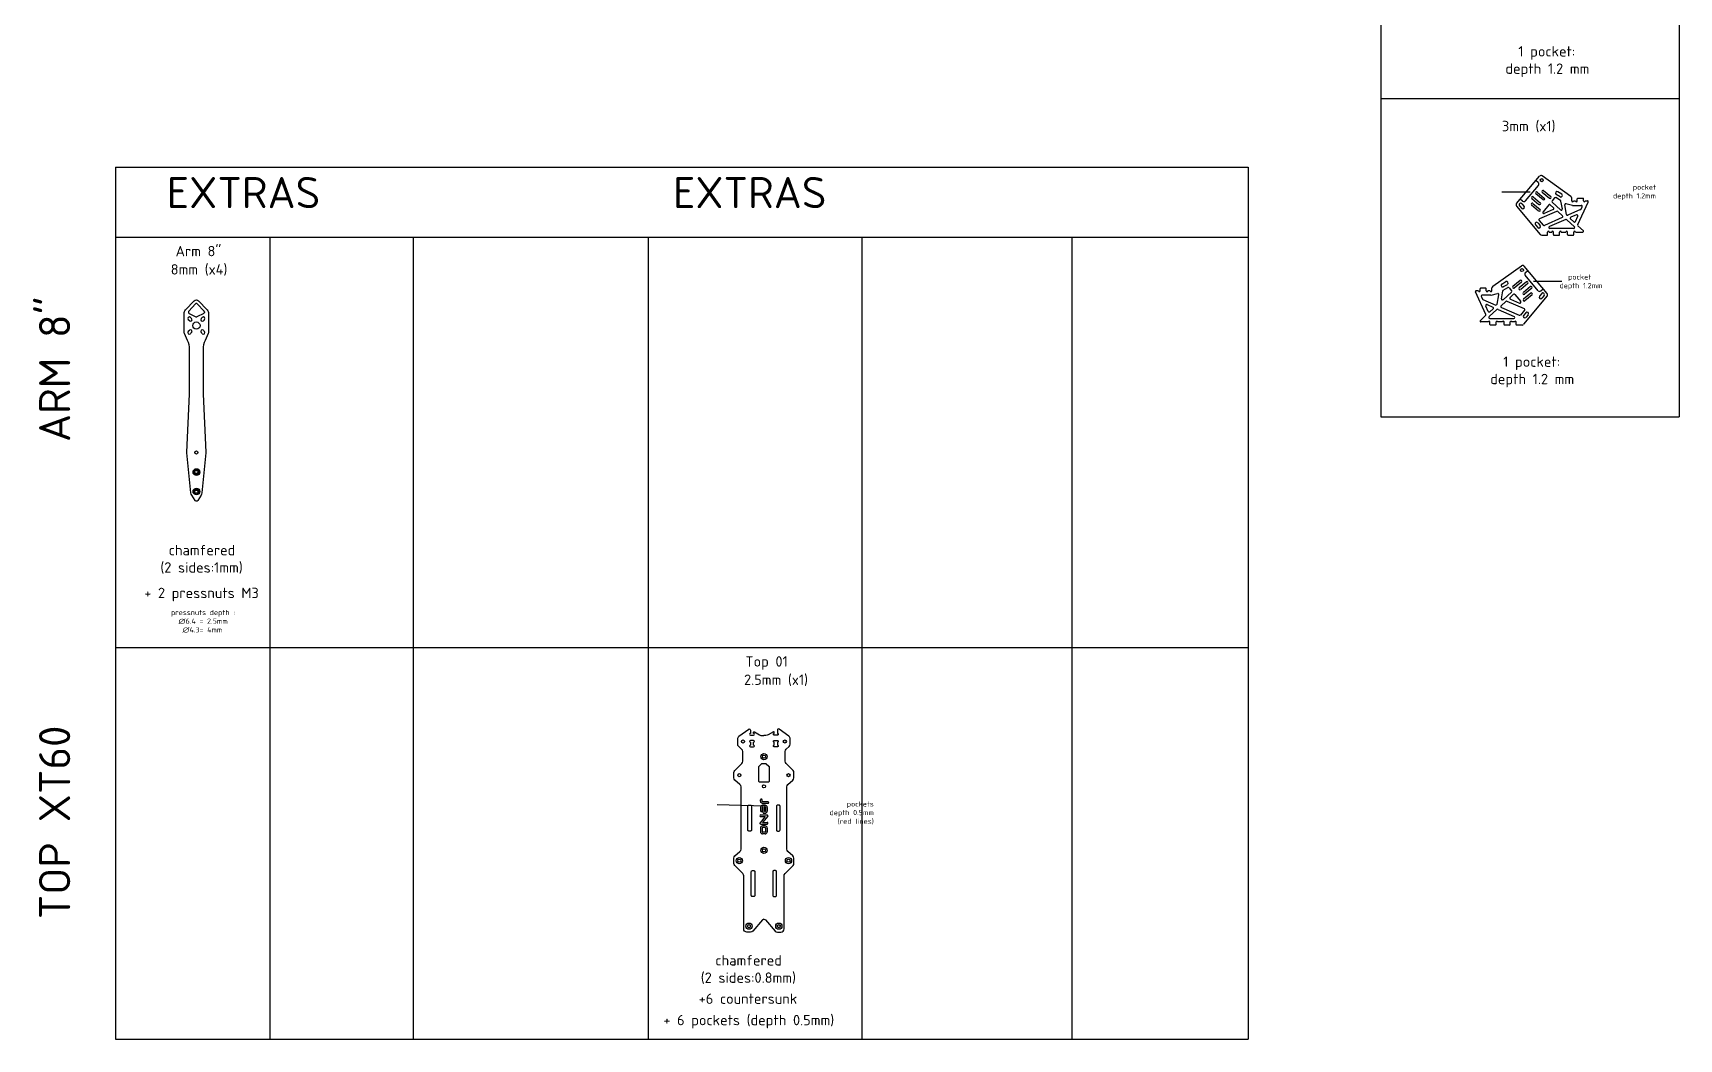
# Model space of a CAD drawing. Header units: millimetres. Extents: x -362 to 1509, y -1467 to 566.
# Drawn here: x -79 to 1505, y -1467 to -499 of the extents above; entities that cross this region are included whole.
import ezdxf

# ---------------------------------------------------------------- set-up
doc = ezdxf.new("R2010")
doc.units = ezdxf.units.MM
doc.linetypes.add('JIS_09_08', pattern=[10.75, 8, -0.55, 0.55, -0.55, 0.55, -0.55])
for name, color, linetype in [('Calque1', 150, 'Continuous'), ('Calque1_chamfered', 40, 'Continuous'), ('Calque1_countersunk', 90, 'Continuous'), ('Calque1_pocket', 10, 'Continuous'), ('pocket', 1, 'Continuous')]:
    doc.layers.add(name, color=color, linetype=linetype)
doc.styles.get("Standard").update_dxf_attribs({"font": 'arial.ttf'})

msp = doc.modelspace()

# ---------------------------------------------------------------- linework, layer by layer
msp.add_line((625.4, -1243.3), (578.9, -1242.2))
at = {"layer": 'Calque1'}
for p, q in [((1217.5, 409.7), (1217.5, -868.8)), ((1504.6, 409.7), (1504.6, -868.8)), ((1217.5, -562.4), (1504.6, -562.4)), ((0, -628.7), (1090, -628.7)), ((0, -628.7), (0, -1467.5)), ((1090, -628.7), (1090, -1467.5)), ((1348.2, -663.5), (1370.3, -637.3)), ((1400.5, -656.8), (1373, -636.9)), ((1353.4, -663.8), (1355.6, -666.3)), ((1362.6, -664.9), (1369.5, -670.7)), ((1362.9, -658.6), (1369.8, -664.4)), ((1363.9, -663.4), (1370.8, -669.2)), ((1364.2, -657.1), (1371.1, -662.9)), ((1366.8, -654), (1373.7, -659.8)), ((1368.1, -652.5), (1374.9, -658.3)), ((1372.9, -652.7), (1379.8, -658.4)), ((1379.3, -664.8), (1373.7, -671.5)), ((1374.2, -651.1), (1381.1, -656.9)), ((1383.9, -667.6), (1380.7, -664.7)), ((1384.8, -658.2), (1382.5, -660.9)), ((1390.6, -669.6), (1382.6, -662.3)), ((1390.5, -660.6), (1386.1, -657.9)), ((1390.1, -657.1), (1386.4, -654.8)), ((1391.7, -654.5), (1388, -652.3)), ((1392.3, -668.7), (1390.9, -661.3)), ((1396.2, -674), (1394.6, -664.9)), ((1402, -665.3), (1395.8, -663.8)), ((1401.3, -661), (1401.3, -658.4)), ((1402.9, -661), (1405.1, -661)), ((1406.7, -661), (1406.7, -659)), ((1407.1, -683.8), (1417.2, -662.2)), ((1407.2, -658.5), (1412.2, -658.5)), ((1412.7, -661), (1412.7, -659)), ((1414.3, -661), (1416.5, -661)), ((1348.2, -666.1), (1370.9, -693.3)), ((1351.1, -665.7), (1353.2, -668.2)), ((1370, -679.8), (1373.8, -684.3)), ((1386.8, -671.1), (1370.4, -678.2)), ((1383.6, -669.2), (1374.8, -673)), ((1392.2, -677.1), (1375, -684.6)), ((1395.5, -679), (1379.9, -685.7)), ((1392.5, -675.4), (1387.9, -671.2)), ((1403.9, -685.9), (1396.5, -679.1)), ((1409.9, -669.4), (1397.6, -674.7)), ((1403.2, -681.2), (1400.2, -678.4)), ((1405.9, -674.4), (1400.5, -676.8)), ((1402.3, -665.3), (1410.5, -665.3)), ((1404.8, -680.9), (1407.2, -675.7)), ((1410.4, -668.9), (1411.4, -666.7)), ((0, -695.8), (1090, -695.8)), ((148.6, -695.8), (148.6, -1467.5)), ((286.4, -695.8), (286.4, -1467.5)), ((512.7, -695.8), (512.7, -1467.5)), ((718.2, -695.8), (718.2, -1467.5)), ((920.2, -695.8), (920.2, -1467.5)), ((1366.4, -684.1), (1368.6, -686.7)), ((1368.7, -682.2), (1370.9, -684.7)), ((1372.4, -694), (1377.6, -694)), ((1378.1, -693.5), (1378.1, -691)), ((1379.7, -691), (1382.1, -691)), ((1403.2, -687.6), (1380.3, -687.6)), ((1383.7, -693.5), (1383.7, -691)), ((1384.2, -694), (1389.2, -694)), ((1389.7, -693.5), (1389.7, -691)), ((1391.3, -691), (1395.7, -691)), ((1397.3, -693.5), (1397.3, -691)), ((1397.8, -694), (1402.7, -694)), ((1403.2, -693.5), (1403.2, -691)), ((1404.8, -691), (1412, -691)), ((1412.7, -689.8), (1407.3, -685)), ((1325.3, -743.2), (1352.9, -723.4)), ((1377.6, -750), (1355.6, -723.7)), ((1334.2, -741), (1337.9, -738.7)), ((1335.4, -747), (1339.7, -744.4)), ((1335.7, -743.5), (1339.5, -741.3)), ((1351.6, -737.6), (1344.7, -743.3)), ((1352.9, -739.1), (1346, -744.9)), ((1357.8, -738.9), (1350.9, -744.7)), ((1359.1, -740.4), (1352.2, -746.2)), ((1361.7, -743.5), (1354.8, -749.3)), ((77.2, -760), (70.5, -767.1)), ((78.6, -760), (85.3, -767.1)), ((1318.7, -770.2), (1308.7, -748.6)), ((1311.6, -747.5), (1309.4, -747.5)), ((1313.2, -747.5), (1313.2, -745.5)), ((1318.6, -745), (1313.7, -745)), ((1315.4, -755.3), (1314.4, -753.1)), ((1323.6, -751.7), (1315.3, -751.7)), ((1315.9, -755.8), (1328.2, -761.2)), ((1319.1, -747.5), (1319.1, -745.5)), ((1322.9, -747.5), (1320.7, -747.5)), ((1323.8, -751.7), (1330, -750.2)), ((1324.5, -747.5), (1324.5, -744.8)), ((1329.6, -760.4), (1331.2, -751.4)), ((1333.4, -761.9), (1338, -757.7)), ((1333.6, -755.2), (1334.9, -747.7)), ((1335.3, -756.1), (1343.3, -748.7)), ((1339, -757.5), (1355.5, -764.7)), ((1341, -744.6), (1343.4, -747.4)), ((1342, -754), (1345.1, -751.1)), ((1342.3, -755.6), (1351, -759.5)), ((1346.6, -751.2), (1352.2, -757.9)), ((1361.9, -749.8), (1355, -755.6)), ((1377.6, -752.5), (1355, -779.7)), ((1362.9, -745), (1356, -750.8)), ((1363.2, -751.3), (1356.3, -757.1)), ((1372.4, -750.2), (1370.3, -752.8)), ((1374.7, -752.1), (1372.6, -754.7)), ((71.2, -776.4), (70.1, -775.3)), ((70.2, -767.8), (70.2, -768.3)), ((70.8, -769.2), (77.5, -772.6)), ((73.3, -774.2), (72.3, -773.2)), ((85, -769.2), (78.4, -772.6)), ((82.5, -774.2), (83.6, -773.2)), ((84.6, -776.4), (85.7, -775.3)), ((85.6, -767.8), (85.6, -768.3)), ((1313.2, -776.3), (1318.5, -771.4)), ((1321, -767.3), (1318.6, -762.2)), ((1319.9, -760.8), (1325.4, -763.2)), ((1321.9, -772.3), (1329.3, -765.6)), ((1322.6, -767.6), (1325.7, -764.9)), ((1322.6, -774.1), (1345.5, -774.1)), ((1330.4, -765.4), (1345.9, -772.1)), ((1333.6, -763.5), (1350.9, -771)), ((1355.8, -766.2), (1352.1, -770.8)), ((1357.1, -768.6), (1355, -771.2)), ((1359.4, -770.5), (1357.3, -773.1)), ((71.2, -785.6), (70.1, -786.6)), ((73.3, -787.7), (72.3, -788.7)), ((82.5, -787.7), (83.6, -788.7)), ((84.6, -785.6), (85.7, -786.6)), ((1321, -777.5), (1313.9, -777.5)), ((1322.6, -780), (1322.6, -777.5)), ((1328.1, -780.5), (1323.1, -780.5)), ((1328.6, -780), (1328.6, -777.5)), ((1334.6, -777.5), (1330.2, -777.5)), ((1336.2, -780), (1336.2, -777.5)), ((1341.6, -780.5), (1336.7, -780.5)), ((1342.1, -780), (1342.1, -777.5)), ((1346.2, -777.5), (1343.7, -777.5)), ((1347.8, -780), (1347.8, -777.5)), ((1353.5, -780.5), (1348.3, -780.5)), ((1217.5, -868.8), (1504.6, -868.8)), ((0, -1090.6), (1090, -1090.6)), ((0, -1467.5), (1090, -1467.5))]:
    msp.add_line(p, q, dxfattribs=at)
for points in [[(80.1, -757.2), (88.3, -765.9, -0.19144), (89.7, -769.3), (89.7, -787.3, -0.109594), (89.4, -788.6), (86.3, -795.2, 0.109594), (84.4, -803.7), (84.4, -846.9, 0.012084), (84.4, -847.1), (87.1, -902.7, -0.037331), (87.1, -903.5), (83.2, -942, -0.117034), (82.4, -944.2), (79.2, -949.3, -0.548808), (76.6, -949.3), (73.4, -944.2, -0.117034), (72.6, -942), (68.7, -903.5, -0.037331), (68.7, -902.7), (71.4, -847.1, 0.012084), (71.4, -846.9), (71.4, -803.7, 0.109594), (69.5, -795.2), (66.4, -788.6, -0.109594), (66.2, -787.3), (66.2, -769.3, -0.19144), (67.5, -765.9), (75.7, -757.2, -0.431181)], [(614.1, -1181.8, 1), (614.1, -1180.2), (611, -1180.2, 1), (611, -1181.8), (611, -1184.7, 1), (611, -1186.3), (614.1, -1186.3, 1), (614.1, -1184.7)], [(633.9, -1181.8, -1), (633.9, -1180.2), (637, -1180.2, -1), (637, -1181.8), (637, -1184.7, -1), (637, -1186.3), (633.9, -1186.3, -1), (633.9, -1184.7)], [(622.5, -1202.3), (625.6, -1202.3, -0.198912), (626.3, -1202.6), (628.7, -1205, -0.198912), (629, -1205.7), (629, -1219.3, -0.414214), (628, -1220.3), (620, -1220.3, -0.414214), (619, -1219.3), (619, -1205.7, -0.198912), (619.3, -1205), (621.8, -1202.6, -0.198912)], [(609.5, -1242.3), (611, -1242.3, -0.414214), (612, -1243.3), (612, -1266.3, -0.414214), (611, -1267.3), (609.5, -1267.3, -0.414214), (608.5, -1266.3), (608.5, -1243.3, -0.414214)], [(638.5, -1242.3), (637, -1242.3, 0.414214), (636, -1243.3), (636, -1266.3, 0.414214), (637, -1267.3), (638.5, -1267.3, 0.414214), (639.5, -1266.3), (639.5, -1243.3, 0.414214)], [(612.9, -1305.4), (614.4, -1305.4, -0.414214), (615.4, -1306.4), (615.4, -1329.4, -0.414214), (614.4, -1330.4), (612.9, -1330.4, -0.414214), (611.9, -1329.4), (611.9, -1306.4, -0.414214)], [(635.1, -1305.4), (633.6, -1305.4, 0.414214), (632.6, -1306.4), (632.6, -1329.4, 0.414214), (633.6, -1330.4), (635.1, -1330.4, 0.414214), (636.1, -1329.4), (636.1, -1306.4, 0.414214)]]:
    msp.add_lwpolyline(points, format="xyb", close=True, dxfattribs=at)
for points in [[(624, -1352.1, 0.219685), (622.5, -1352.8), (613.4, -1363.5, -0.219685), (611.1, -1364.5), (607.6, -1364.5, -0.414214), (604.6, -1361.5), (604.6, -1310.5, 0.198912), (603.7, -1308.3), (596, -1300.6, -0.198912), (595.1, -1298.5), (595.1, -1293.4, -0.214457), (596.1, -1291.2), (600.9, -1286.9, 0.214457), (602, -1284.7), (602, -1224.8, 0.214457), (600.9, -1222.6), (596.1, -1218.3, -0.214457), (595.1, -1216.1), (595.1, -1211, -0.198912), (596, -1208.9), (602.7, -1202.2, 0.198912), (603.6, -1200.1), (603.6, -1190.7, 0.214457), (602.6, -1188.4), (599.8, -1185.9, -0.214457), (598.8, -1183.7), (598.8, -1178.6, -0.240015), (600, -1176.1), (609.4, -1169.3, -0.612884), (611, -1170.1), (611, -1173.3, 1), (611, -1174.9), (614.1, -1174.9, 1), (614.1, -1173.3), (614.1, -1172.2, -0.58149), (614.9, -1171.8), (619.8, -1174.7, 0.134807), (622.4, -1175.4), (624, -1175.4)], [(624, -1352.1, -0.219685), (625.5, -1352.8), (634.7, -1363.5, 0.219685), (637, -1364.5), (640.4, -1364.5, 0.414214), (643.4, -1361.5), (643.4, -1310.5, -0.198912), (644.3, -1308.3), (652, -1300.6, 0.198912), (652.9, -1298.5), (652.9, -1293.4, 0.214457), (651.9, -1291.2), (647.1, -1286.9, -0.214457), (646.1, -1284.7), (646.1, -1224.8, -0.214457), (647.1, -1222.6), (651.9, -1218.3, 0.214457), (652.9, -1216.1), (652.9, -1211, 0.198912), (652, -1208.9), (645.3, -1202.2, -0.198912), (644.4, -1200.1), (644.4, -1190.7, -0.214457), (645.5, -1188.4), (648.3, -1185.9, 0.214457), (649.3, -1183.7), (649.3, -1178.6, 0.240015), (648, -1176.1), (638.6, -1169.3, 0.612884), (637, -1170.1), (637, -1173.3, -1), (637, -1174.9), (633.9, -1174.9, -1), (633.9, -1173.3), (633.9, -1172.2, 0.58149), (633.1, -1171.8), (628.2, -1174.7, -0.134807), (625.7, -1175.4), (624, -1175.4)]]:
    msp.add_lwpolyline(points, format="xyb", dxfattribs=at)
for centre, radius in [((1372.5, -641.1), 1.5), ((1353.4, -727.6), 1.5), ((77.9, -781), 3.5), ((77.9, -903.1), 1.5), ((77.9, -921.9), 1.5), ((77.9, -940.7), 1.5), ((603.9, -1181.2), 1.5), ((644.1, -1181.2), 1.5), ((624, -1195.8), 1.5), ((600.3, -1213.6), 1.5), ((647.7, -1213.6), 1.5), ((624, -1224.2), 1.5), ((600.3, -1295.9), 1.5), ((624, -1285.8), 1.5), ((647.7, -1295.9), 1.5), ((609.6, -1358.8), 1.5), ((638.4, -1358.8), 1.5)]:
    msp.add_circle(centre, radius, dxfattribs=at)
for centre, radius, start, end in [((1371.8, -638.6), 2, 54.2195, 140), ((1349.8, -664.8), 2, 140, 219.7674), ((1352.3, -664.7), 1.5, 39.7674, 219.7674), ((1363.3, -664.1), 1, 50.01, 230.01), ((1363.6, -657.8), 1, 50.01, 230.01), ((1367.4, -653.2), 1, 50.01, 230.01), ((1370.5, -663.6), 1, 230.01, 50.01), ((1373.6, -651.9), 1, 50.01, 230.01), ((1374.3, -659), 1, 230.01, 50.01), ((1380, -665.4), 1, 47.5325, 140.01), ((1380.5, -657.7), 1, 230.01, 50.01), ((1383.3, -661.6), 1, 140.01, 227.5325), ((1385.6, -658.8), 1, 58.5399, 140.01), ((1387.2, -653.5), 1.5, 58.5399, 238.5399), ((1390.9, -655.8), 1.5, 238.5399, 58.5399), ((1389.9, -661.4), 1, 10.1486, 58.5399), ((1395.6, -664.7), 1, 76.5852, 190.1486), ((1399.3, -658.4), 2, 0, 54.2195), ((1402.1, -661), 0.8, 180, 0), ((1402.3, -664.3), 1, 256.5852, 270), ((1405.9, -661), 0.8, 180, 0), ((1407.2, -659), 0.5, 90, 180), ((1412.2, -659), 0.5, 0, 90), ((1413.5, -661), 0.8, 180, 0), ((1416.5, -661.8), 0.8, 335, 90), ((1354.4, -667.3), 1.5, 219.7674, 39.7674), ((1370.2, -669.9), 1, 230.01, 50.01), ((1370.8, -679.1), 1, 113.5469, 219.7674), ((1374.4, -672.1), 1, 140.01, 293.5469), ((1383.2, -668.3), 1, 293.5469, 47.5325), ((1387.2, -672), 1, 47.5325, 113.5469), ((1391.3, -668.9), 1, 227.5325, 10.1486), ((1391.8, -676.2), 1, 293.5469, 47.5325), ((1395.9, -679.9), 1, 47.5325, 113.5469), ((1397.2, -673.8), 1, 190.1486, 293.5469), ((1400.9, -677.7), 1, 113.5469, 227.5325), ((1403.9, -680.5), 1, 227.5325, 335), ((1406.3, -675.3), 1, 335, 113.5469), ((1409.5, -668.5), 1, 293.5469, 335), ((1410.5, -666.3), 1, 335, 90), ((1367.6, -683.1), 1.5, 39.7674, 219.7674), ((1369.7, -685.7), 1.5, 219.7674, 39.7674), ((1372.4, -692), 2, 219.7674, 270), ((1374.6, -683.7), 1, 219.7674, 293.5469), ((1377.6, -693.5), 0.5, 270, 0), ((1378.9, -691), 0.8, 0, 180), ((1380.3, -686.6), 1, 113.5469, 270), ((1382.9, -691), 0.8, 0, 180), ((1384.2, -693.5), 0.5, 180, 270), ((1389.2, -693.5), 0.5, 270, 0), ((1390.5, -691), 0.8, 0, 180), ((1396.5, -691), 0.8, 0, 180), ((1397.8, -693.5), 0.5, 180, 270), ((1402.7, -693.5), 0.5, 270, 0), ((1403.2, -686.6), 1, 270, 47.5325), ((1404, -691), 0.8, 0, 180), ((1408, -684.2), 1, 155, 227.5325), ((1412, -690.2), 0.8, 270, 29.2621), ((1354.1, -725), 2, 40, 125.7805), ((1326.5, -744.8), 2, 125.7805, 180), ((1334.9, -742.3), 1.5, 121.4601, 301.4601), ((1338.7, -740), 1.5, 301.4601, 121.4601), ((1340.3, -745.2), 1, 39.99, 121.4601), ((1345.4, -744.1), 1, 129.99, 309.99), ((1352.3, -738.3), 1, 309.99, 129.99), ((1358.4, -739.7), 1, 309.99, 129.99), ((1362.3, -744.3), 1, 309.99, 129.99), ((77.9, -760.7), 1, 43.3504, 136.6496), ((1309.4, -748.3), 0.8, 90, 205), ((1312.4, -747.5), 0.8, 180, 0), ((1313.7, -745.5), 0.5, 90, 180), ((1315.3, -752.7), 1, 90, 205), ((1316.3, -754.9), 1, 205, 246.4531), ((1318.6, -745.5), 0.5, 0, 90), ((1319.9, -747.5), 0.8, 180, 0), ((1323.7, -747.5), 0.8, 180, 0), ((1323.6, -750.7), 1, 270, 283.4148), ((1330.3, -751.2), 1, 349.8514, 103.4148), ((1334.6, -755.3), 1, 169.8514, 312.4675), ((1335.9, -747.9), 1, 121.4601, 169.8514), ((1338.6, -758.4), 1, 66.4531, 132.4675), ((1342.7, -754.7), 1, 132.4675, 246.4531), ((1342.6, -748), 1, 312.4675, 39.99), ((1345.8, -751.8), 1, 39.99, 132.4675), ((1351.5, -745.5), 1, 129.99, 309.99), ((1351.4, -758.5), 1, 246.4531, 39.99), ((1355.4, -750.1), 1, 129.99, 309.99), ((1355.7, -756.4), 1, 129.99, 309.99), ((1362.6, -750.6), 1, 309.99, 129.99), ((1371.5, -753.7), 1.5, 140.2326, 320.2326), ((1373.6, -751.1), 1.5, 320.2326, 140.2326), ((1376.1, -751.3), 2, 320.2326, 40), ((71.2, -774.2), 1.5, 45, 225), ((71.2, -767.8), 1, 136.6496, 180), ((71.2, -768.3), 1, 180, 243.2647), ((72.3, -775.3), 1.5, 225, 45), ((77.9, -771.7), 1, 243.2647, 296.7353), ((83.6, -775.3), 1.5, 135, 315), ((84.6, -774.2), 1.5, 315, 135), ((84.6, -768.3), 1, 296.7353, 360), ((84.6, -767.8), 1, 360, 43.3504), ((1319.5, -761.7), 1, 66.4531, 205), ((1317.8, -770.7), 1, 312.4675, 25), ((1321.9, -766.9), 1, 205, 312.4675), ((1322.6, -773.1), 1, 132.4675, 270), ((1325, -764.1), 1, 312.4675, 66.4531), ((1328.6, -760.2), 1, 246.4531, 349.8514), ((1330, -766.3), 1, 66.4531, 132.4675), ((1334, -762.6), 1, 132.4675, 246.4531), ((1345.5, -773.1), 1, 270, 66.4531), ((1351.3, -770.1), 1, 246.4531, 320.2326), ((1356.1, -772.1), 1.5, 140.2326, 320.2326), ((1355.1, -765.6), 1, 320.2326, 66.4531), ((1358.3, -769.6), 1.5, 320.2326, 140.2326), ((71.2, -787.7), 1.5, 135, 315), ((72.3, -786.6), 1.5, 315, 135), ((83.6, -786.6), 1.5, 45, 225), ((84.6, -787.7), 1.5, 225, 45), ((1313.9, -776.7), 0.8, 150.7379, 270), ((1321.8, -777.5), 0.8, 0, 180), ((1323.1, -780), 0.5, 180, 270), ((1328.1, -780), 0.5, 270, 0), ((1329.4, -777.5), 0.8, 0, 180), ((1335.4, -777.5), 0.8, 0, 180), ((1336.7, -780), 0.5, 180, 270), ((1341.6, -780), 0.5, 270, 0), ((1342.9, -777.5), 0.8, 0, 180), ((1347, -777.5), 0.8, 0, 180), ((1348.3, -780), 0.5, 180, 270), ((1353.5, -778.5), 2, 270, 320.2326)]:
    msp.add_arc(centre, radius, start, end, dxfattribs=at)
at = {"layer": 'Calque1_countersunk'}
for centre in [(624, -1195.8), (624, -1285.8), (600.3, -1295.9), (647.7, -1295.9), (609.6, -1358.8), (638.4, -1358.8)]:
    msp.add_circle(centre, 3, dxfattribs=at)
at = {"layer": 'Calque1_pocket'}
for p, q in [((1356.9, -661), (1369.3, -646.2)), ((1369.1, -643.4), (1366.8, -641.4)), ((1354.1, -661.2), (1351.8, -659.3)), ((1356.8, -729.8), (1359.1, -727.9)), ((1368.9, -747.4), (1356.5, -732.6)), ((1371.7, -747.6), (1374, -745.7)), ((620.7, -1244.5), (620.7, -1247.8)), ((620.7, -1247.8), (620.7, -1247.8)), ((622.3, -1244.5), (622.3, -1247.8)), ((625.2, -1242.4), (622.8, -1242.4)), ((625.6, -1244.5), (625.6, -1248.1)), ((627.2, -1244.5), (627.2, -1248.1)), ((620.7, -1264.4), (620.7, -1268)), ((620.9, -1251.8), (627.1, -1251.8)), ((622.3, -1264.4), (622.3, -1268)), ((627.7, -1253.1), (622.7, -1259)), ((622.7, -1259), (627.1, -1259)), ((625.2, -1262.4), (622.7, -1262.4)), ((625.2, -1264), (622.7, -1264)), ((625.6, -1264.4), (625.6, -1268)), ((627.2, -1264.4), (627.2, -1268)), ((625.2, -1268.4), (622.7, -1268.4)), ((625.2, -1270), (622.7, -1270))]:
    msp.add_line(p, q, dxfattribs=at)
for points in [[(628, -1240.8), (622.7, -1240.8, -0.245066), (621.2, -1240, -0.113399), (620.9, -1239.1, -0.037158), (620.7, -1237.3, -0.049183)], [(628, -1239.2), (622.7, -1239.2, -0.245066), (622.6, -1239.1, -0.113399), (622.5, -1238.9, -0.037158), (622.3, -1237.3)], [(622.8, -1244), (623.1, -1244), (623.1, -1249.4, 0.414214), (623.9, -1250.2), (625.2, -1250.2)], [(620.9, -1253.4), (625.3, -1253.4), (620.3, -1259.3, 0.640968), (620.9, -1260.6), (627.1, -1260.6)]]:
    msp.add_lwpolyline(points, format="xyb", dxfattribs=at)
msp.add_lwpolyline([(625.2, -1244), (624.7, -1244), (624.7, -1248.5), (625.2, -1248.5)], dxfattribs=at)
for centre, radius in [((77.9, -921.9), 3.2), ((77.9, -921.9), 2.15), ((77.9, -940.7), 3.2), ((77.9, -940.7), 2.15)]:
    msp.add_circle(centre, radius, dxfattribs=at)
for centre, radius, start, end in [((1367.8, -644.9), 2, 320, 50), ((1355.4, -659.7), 2, 230, 320), ((1358.1, -731.3), 2, 130, 220), ((1370.5, -746.1), 2, 220, 310), ((621.5, -1237.3), 0.817, 0.5299, 180.5299), ((622.8, -1244.5), 2.04, 90, 180), ((621.5, -1247.8), 0.804, 180, 0), ((622.8, -1244.5), 0.409, 90, 180), ((625.2, -1244.5), 2.04, 0, 90), ((625.2, -1244.5), 0.409, 0, 90), ((625.2, -1248.1), 2.04, 270, 0), ((625.2, -1248.1), 0.409, 270, 0), ((628, -1240), 0.817, 270, 90), ((620.9, -1252.6), 0.817, 90, 270), ((622.7, -1264.4), 2.04, 90, 180), ((622.7, -1264.4), 0.409, 90, 180), ((625.2, -1264.4), 2.04, 0, 90), ((625.2, -1264.4), 0.409, 0, 90), ((627.1, -1252.6), 0.817, 319.3657, 90), ((627.1, -1259.8), 0.817, 270, 90), ((622.7, -1268), 2.04, 180, 270), ((622.7, -1268), 0.409, 180, 270), ((625.2, -1268), 2.04, 270, 0), ((625.2, -1268), 0.409, 270, 0)]:
    msp.add_arc(centre, radius, start, end, dxfattribs=at)
at = {"layer": 'pocket'}
for points in [[(1334.1, -652.2), (1361.4, -652.2)], [(1391.8, -738.7), (1364.4, -738.7)]]:
    msp.add_lwpolyline(points, dxfattribs=at)

# ---------------------------------------------------------------- texts
at = {"linetype": 'JIS_09_08'}
for s, insert, char_height, attachment_point in [('\\pi137.87807;{\\fISOCPEUR|b0|i0|c0|p34;1 pocket:\\P\\pi125.37807;depth 1.2 mm }', (1212.1, -512.1), 10, 1), ('{\\fISOCPEUR|b0|i0|c0|p34;3mm (x1)}', (1334.2, -584), 10, 1), ('{\\fISOCPEUR|b0|i0|c0|p34;EXTRAS}', (49.4, -638), 30, 1), ('{\\fISOCPEUR|b0|i0|c0|p34;EXTRAS}', (536.5, -638), 30, 1), ('{\\fISOCPEUR|b0|i0|c0|p34;Arm 8"}', (57.9, -704.3), 10, 1), ('{\\fISOCPEUR|b0|i0|c0|p34;8mm (x4)}', (53.2, -721.9), 10, 1), ('\\pi137.87807;{\\fISOCPEUR|b0|i0|c0|p34;1 pocket:\\P\\pi125.37807;depth 1.2 mm }', (1197.5, -810.7), 10, 1), ('{\\fISOCPEUR|b0|i0|c0|p34;Top 01}', (606.2, -1099.1), 10, 1), ('{\\fISOCPEUR|b0|i0|c0|p34;2.5mm (x1)}', (604.9, -1116.7), 10, 1), ('{\\fISOCPEUR|b0|i0|c0|p34;pockets \\Pdepth 0.5mm\\P(red lines) }', (729.8, -1238.7), 5, 3)]:
    msp.add_mtext_dynamic_manual_height_columns(s, width=327.756, gutter_width=12.5, heights=[0], dxfattribs=dict(at, insert=insert, char_height=char_height, attachment_point=attachment_point))
at = {"linetype": 'JIS_09_08', "char_height": 30, "attachment_point": 1, "rotation": 90}
for s, insert in [('{\\fISOCPEUR|b0|i0|c0|p34;ARM 8"}', (-73.5, -893)), ('{\\fISOCPEUR|b0|i0|c0|p34;TOP XT60}', (-73.5, -1352.1))]:
    msp.add_mtext_dynamic_manual_height_columns(s, width=327.756, gutter_width=12.5, heights=[0], dxfattribs=dict(at, insert=insert))
at = {"layer": 'Calque1_chamfered', "char_height": 10, "attachment_point": 1}
for s, insert in [('\\pi133.87807;{\\fISOCPEUR|b0|i0|c0|p34;chamfered\\P\\pi125.87807;(2 sides:1mm)}', (-82.6, -992)), ('\\pi133.87807;{\\fISOCPEUR|b0|i0|c0|p34;chamfered\\P\\pi119.87807;(2 sides:0.8mm)}', (443.4, -1386.7))]:
    msp.add_mtext_dynamic_manual_height_columns(s, width=327.756, gutter_width=12.5, heights=[0], dxfattribs=dict(at, insert=insert))
at = {"layer": 'Calque1_countersunk', "insert": (443.4, -1423.6), "char_height": 10, "attachment_point": 1}
msp.add_mtext_dynamic_manual_height_columns('\\pi117.87807;{\\fISOCPEUR|b0|i0|c0|p34;+6 countersunk}', width=327.756, gutter_width=12.5, heights=[0], dxfattribs=at)
at = {"layer": 'Calque1_pocket', "attachment_point": 1}
for s, width, insert, char_height in [('\\pi110.37807;{\\fISOCPEUR|b0|i0|c0|p34;+ 2 pressnuts M3}', 327.756, (-82.6, -1033.2), 10), ('\\pi36.45843;{\\fISOCPEUR|b0|i0|c0|p34;pressnuts depth : \\P\\pi43.70843;∅6.4 = 2.5mm\\P\\pi47.45843;∅4.3= 4mm}', 126.917, (17, -1054.5), 5), ('\\pi163.87807;{\\fISOCPEUR|b0|i0|c0|p34;\\P\\pi83.87807;+ 6 pockets (depth 0.5mm)}', 327.756, (443.4, -1427.5), 10)]:
    msp.add_mtext_dynamic_manual_height_columns(s, width=width, gutter_width=12.5, heights=[0], dxfattribs=dict(at, insert=insert, char_height=char_height))
at = {"layer": 'pocket', "char_height": 5}
for s, insert, attachment_point in [('{\\fISOCPEUR|b0|i0|c0|p34;pocket \\Pdepth 1.2mm }', (1482.4, -645.3), 3), ('\\pi154.37807;{\\fISOCPEUR|b0|i0|c0|p34;pocket \\P\\pi146.12807;depth 1.2mm }', (1243.4, -731.7), 1)]:
    msp.add_mtext_dynamic_manual_height_columns(s, width=327.756, gutter_width=12.5, heights=[0], dxfattribs=dict(at, insert=insert, attachment_point=attachment_point))

doc.saveas('drawing.dxf')
